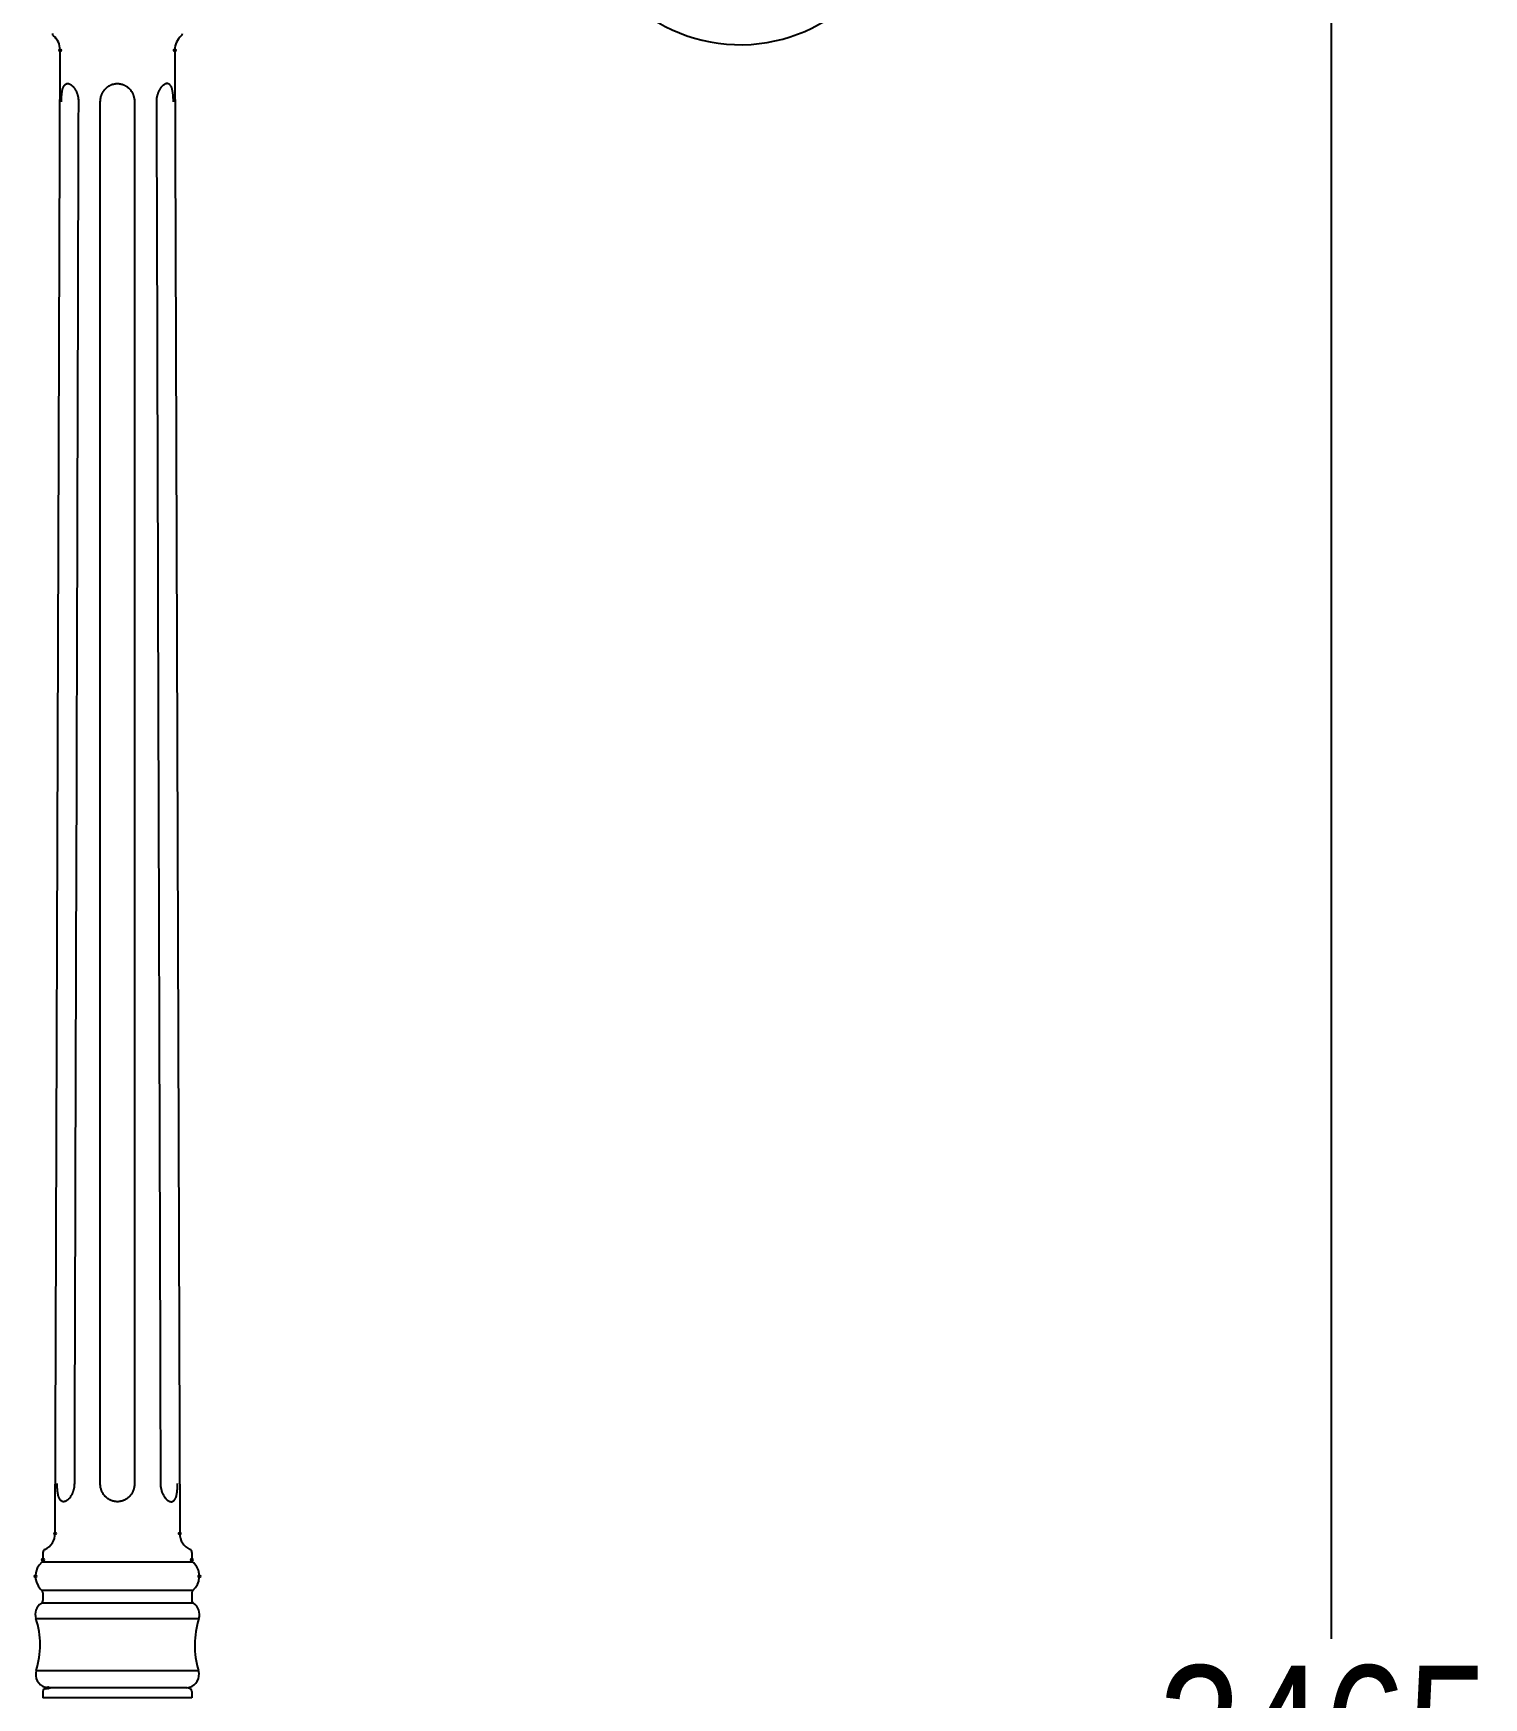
# Model space of a CAD drawing. Extents: x 0 to 104, y 0 to 370.
# Drawn here: x 13.8 to 104.4, y 195.6 to 299.6 of the extents above; entities that cross this region are included whole.
import ezdxf

# ---------------------------------------------------------------- set-up
doc = ezdxf.new("R2010")
doc.units = 0
doc.layers.add('LIVELLO_1', color=160, linetype='Continuous')
doc.styles.add('STD', font='txt')

# ---------------------------------------------------------------- blocks, each defined once
blk = doc.blocks.new('AI9-BLK1')
at = {"layer": 'LIVELLO_1', "color": 7}
for p, q in [((42.87, 184.86), (42.87, 14.2)), ((-36.83, 20.79), (-36.52, 113.45)), ((-29.36, 113.45), (-29.05, 20.79)), ((-28.22, 18.99), (-37.66, 18.99)), ((-37.59, 19.6), (-37.59, 19.15)), ((-28.29, 19.6), (-28.29, 19.15)), ((-28.22, 17.23), (-37.66, 17.23)), ((-37.59, 17.08), (-37.59, 16.6)), ((-28.29, 17.08), (-28.29, 16.6)), ((-28.19, 16.43), (-37.69, 16.43)), ((-38.03, 15.47), (-27.85, 15.47)), ((-38.01, 12.23), (-27.87, 12.23)), ((-37.59, 10.91), (-37.59, 10.53)), ((-28.29, 10.53), (-37.59, 10.53)), ((-37.39, 11.13), (-37.11, 11.15)), ((-28.61, 11.15), (-37.27, 11.15)), ((-28.77, 11.15), (-37.11, 11.15)), ((-28.5, 11.13), (-28.77, 11.15)), ((-28.29, 10.91), (-28.29, 10.53))]:
    blk.add_line(p, q, dxfattribs=at)
for centre in [(-38.06, 18.11), (-27.82, 18.11), (-37.27, 11.15)]:
    blk.add_circle(centre, 0.0642, dxfattribs=at)
for centre, major_axis, ratio in [((-36.52, 113.41), (-0.0001, -0.0656), 0.969815), ((-29.36, 113.41), (0.0015, -0.0656), 0.977447), ((-36.83, 20.79), (0.0642, 0), 0.963782), ((-29.05, 20.79), (0.0642, 0), 0.963782), ((-37.59, 19.15), (0.0655, 0), 0.969778), ((-28.29, 19.15), (0.0647, 0), 0.982799), ((-37.39, 11.13), (-0.0009, -0.0655), 0.988054)]:
    blk.add_ellipse(centre, major_axis=major_axis, ratio=ratio, dxfattribs=at)
for points, knots in [([(-4.2, 123.75), (-4.11, 118.14), (0.52, 113.67), (6.13, 113.76), (11.61, 113.86), (16.02, 118.27), (16.12, 123.75)], [0, 0, 0, 0, 1, 1, 1, 2, 2, 2, 2]), ([(-36.44, 110.2), (-36.44, 110.24), (-36.44, 110.28), (-36.44, 110.32), (-36.44, 110.36), (-36.44, 110.4), (-36.43, 110.44), (-36.43, 110.47), (-36.43, 110.5), (-36.43, 110.53), (-36.43, 110.56), (-36.43, 110.58), (-36.42, 110.61), (-36.42, 110.63), (-36.42, 110.65), (-36.42, 110.67), (-36.41, 110.69), (-36.41, 110.71), (-36.41, 110.73), (-36.41, 110.75), (-36.41, 110.77), (-36.4, 110.79), (-36.4, 110.81), (-36.4, 110.83), (-36.39, 110.84), (-36.39, 110.86), (-36.39, 110.88), (-36.38, 110.9), (-36.38, 110.92), (-36.37, 110.93), (-36.37, 110.95), (-36.36, 110.97), (-36.36, 110.98), (-36.36, 111), (-36.35, 111.01), (-36.35, 111.03), (-36.34, 111.05), (-36.34, 111.06), (-36.33, 111.07), (-36.32, 111.09), (-36.32, 111.1), (-36.31, 111.12), (-36.31, 111.13), (-36.3, 111.14), (-36.3, 111.15), (-36.29, 111.16), (-36.28, 111.17), (-36.28, 111.18), (-36.27, 111.19), (-36.27, 111.2), (-36.26, 111.21), (-36.25, 111.22), (-36.25, 111.23), (-36.24, 111.24), (-36.23, 111.24), (-36.23, 111.25), (-36.22, 111.26), (-36.21, 111.27), (-36.2, 111.27), (-36.2, 111.28), (-36.19, 111.28), (-36.18, 111.29), (-36.17, 111.29), (-36.17, 111.3), (-36.16, 111.3), (-36.15, 111.31), (-36.14, 111.31), (-36.14, 111.32), (-36.13, 111.32), (-36.12, 111.32), (-36.11, 111.32), (-36.1, 111.33), (-36.1, 111.33), (-36.09, 111.33), (-36.08, 111.33), (-36.07, 111.33), (-36.06, 111.33), (-36.05, 111.33), (-36.04, 111.33), (-36.03, 111.33), (-36.03, 111.33), (-36.02, 111.33), (-36.01, 111.33), (-36, 111.33), (-35.99, 111.33), (-35.98, 111.32), (-35.97, 111.32), (-35.96, 111.32), (-35.95, 111.32), (-35.94, 111.31), (-35.94, 111.31), (-35.93, 111.31), (-35.91, 111.3), (-35.91, 111.3), (-35.9, 111.29), (-35.89, 111.29), (-35.88, 111.28), (-35.87, 111.28), (-35.86, 111.27), (-35.85, 111.26), (-35.84, 111.26), (-35.83, 111.25), (-35.82, 111.24), (-35.81, 111.24), (-35.8, 111.23), (-35.79, 111.22), (-35.78, 111.21), (-35.77, 111.2), (-35.76, 111.19), (-35.75, 111.18), (-35.74, 111.17), (-35.73, 111.16), (-35.72, 111.15), (-35.7, 111.14), (-35.69, 111.13), (-35.68, 111.12), (-35.67, 111.1), (-35.66, 111.09), (-35.65, 111.08), (-35.64, 111.06), (-35.63, 111.05), (-35.62, 111.03), (-35.61, 111.02), (-35.6, 111), (-35.59, 110.99), (-35.58, 110.97), (-35.57, 110.95), (-35.56, 110.94), (-35.55, 110.92), (-35.54, 110.9), (-35.53, 110.88), (-35.52, 110.86), (-35.51, 110.85), (-35.5, 110.83), (-35.5, 110.81), (-35.49, 110.79), (-35.48, 110.77), (-35.47, 110.75), (-35.47, 110.73), (-35.46, 110.71), (-35.45, 110.69), (-35.45, 110.67), (-35.44, 110.65), (-35.44, 110.63), (-35.43, 110.61), (-35.42, 110.58), (-35.42, 110.56), (-35.41, 110.53), (-35.4, 110.5), (-35.4, 110.47), (-35.39, 110.44), (-35.39, 110.4), (-35.38, 110.36), (-35.38, 110.32), (-35.38, 110.28), (-35.38, 110.24), (-35.38, 110.2)], [0, 0, 0, 0, 1, 1, 1, 2, 2, 2, 3, 3, 3, 4, 4, 4, 5, 5, 5, 6, 6, 6, 7, 7, 7, 8, 8, 8, 9, 9, 9, 10, 10, 10, 11, 11, 11, 12, 12, 12, 13, 13, 13, 14, 14, 14, 15, 15, 15, 16, 16, 16, 17, 17, 17, 18, 18, 18, 19, 19, 19, 20, 20, 20, 21, 21, 21, 22, 22, 22, 23, 23, 23, 24, 24, 24, 25, 25, 25, 26, 26, 26, 27, 27, 27, 28, 28, 28, 29, 29, 29, 30, 30, 30, 31, 31, 31, 32, 32, 32, 33, 33, 33, 34, 34, 34, 35, 35, 35, 36, 36, 36, 37, 37, 37, 38, 38, 38, 39, 39, 39, 40, 40, 40, 41, 41, 41, 42, 42, 42, 43, 43, 43, 44, 44, 44, 45, 45, 45, 46, 46, 46, 47, 47, 47, 48, 48, 48, 49, 49, 49, 50, 50, 50, 51, 51, 51, 52, 52, 52, 52]), ([(-34.01, 110.2), (-34.01, 110.24), (-34, 110.28), (-34, 110.32), (-34, 110.35), (-33.99, 110.39), (-33.98, 110.42), (-33.98, 110.45), (-33.97, 110.48), (-33.97, 110.51), (-33.96, 110.53), (-33.95, 110.56), (-33.94, 110.59), (-33.94, 110.61), (-33.93, 110.62), (-33.92, 110.64), (-33.92, 110.66), (-33.91, 110.68), (-33.9, 110.7), (-33.89, 110.72), (-33.88, 110.74), (-33.87, 110.75), (-33.86, 110.77), (-33.85, 110.79), (-33.84, 110.81), (-33.83, 110.83), (-33.82, 110.84), (-33.81, 110.86), (-33.8, 110.88), (-33.79, 110.9), (-33.77, 110.91), (-33.76, 110.93), (-33.75, 110.94), (-33.73, 110.96), (-33.72, 110.98), (-33.71, 110.99), (-33.69, 111.01), (-33.68, 111.02), (-33.66, 111.03), (-33.65, 111.05), (-33.63, 111.06), (-33.62, 111.07), (-33.61, 111.09), (-33.59, 111.1), (-33.58, 111.11), (-33.56, 111.12), (-33.54, 111.14), (-33.53, 111.15), (-33.51, 111.16), (-33.5, 111.17), (-33.48, 111.18), (-33.47, 111.19), (-33.45, 111.19), (-33.43, 111.2), (-33.42, 111.22), (-33.4, 111.22), (-33.39, 111.23), (-33.37, 111.24), (-33.36, 111.24), (-33.34, 111.25), (-33.32, 111.26), (-33.31, 111.26), (-33.3, 111.27), (-33.28, 111.27), (-33.27, 111.28), (-33.25, 111.28), (-33.24, 111.29), (-33.22, 111.29), (-33.2, 111.3), (-33.17, 111.3), (-33.15, 111.31), (-33.13, 111.31), (-33.11, 111.32), (-33.08, 111.32), (-33.06, 111.33), (-33.03, 111.33), (-33, 111.33), (-32.97, 111.33), (-32.94, 111.33)], [0, 0, 0, 0, 1, 1, 1, 2, 2, 2, 3, 3, 3, 4, 4, 4, 5, 5, 5, 6, 6, 6, 7, 7, 7, 8, 8, 8, 9, 9, 9, 10, 10, 10, 11, 11, 11, 12, 12, 12, 13, 13, 13, 14, 14, 14, 15, 15, 15, 16, 16, 16, 17, 17, 17, 18, 18, 18, 19, 19, 19, 20, 20, 20, 21, 21, 21, 22, 22, 22, 23, 23, 23, 24, 24, 24, 25, 25, 25, 26, 26, 26, 26]), ([(-32.94, 111.33), (-32.91, 111.33), (-32.88, 111.33), (-32.85, 111.33), (-32.82, 111.33), (-32.8, 111.32), (-32.77, 111.32), (-32.75, 111.31), (-32.73, 111.31), (-32.71, 111.3), (-32.69, 111.3), (-32.67, 111.29), (-32.65, 111.29), (-32.63, 111.28), (-32.62, 111.28), (-32.6, 111.27), (-32.59, 111.27), (-32.57, 111.26), (-32.56, 111.26), (-32.54, 111.25), (-32.53, 111.24), (-32.51, 111.24), (-32.49, 111.23), (-32.48, 111.22), (-32.46, 111.22), (-32.45, 111.2), (-32.43, 111.2), (-32.42, 111.19), (-32.4, 111.18), (-32.38, 111.17), (-32.37, 111.16), (-32.35, 111.15), (-32.34, 111.14), (-32.32, 111.12), (-32.31, 111.11), (-32.29, 111.1), (-32.28, 111.09), (-32.26, 111.08), (-32.25, 111.06), (-32.23, 111.05), (-32.22, 111.03), (-32.2, 111.02), (-32.19, 111.01), (-32.18, 110.99), (-32.16, 110.98), (-32.15, 110.96), (-32.13, 110.95), (-32.12, 110.93), (-32.11, 110.91), (-32.1, 110.9), (-32.09, 110.88), (-32.07, 110.86), (-32.06, 110.85), (-32.05, 110.83), (-32.04, 110.81), (-32.03, 110.79), (-32.02, 110.77), (-32.01, 110.75), (-32, 110.74), (-31.99, 110.72), (-31.98, 110.7), (-31.98, 110.68), (-31.96, 110.66), (-31.96, 110.64), (-31.95, 110.63), (-31.95, 110.61), (-31.94, 110.59), (-31.93, 110.56), (-31.92, 110.53), (-31.91, 110.51), (-31.91, 110.48), (-31.9, 110.45), (-31.9, 110.42), (-31.89, 110.39), (-31.88, 110.35), (-31.88, 110.32), (-31.88, 110.28), (-31.88, 110.24), (-31.87, 110.2)], [0, 0, 0, 0, 1, 1, 1, 2, 2, 2, 3, 3, 3, 4, 4, 4, 5, 5, 5, 6, 6, 6, 7, 7, 7, 8, 8, 8, 9, 9, 9, 10, 10, 10, 11, 11, 11, 12, 12, 12, 13, 13, 13, 14, 14, 14, 15, 15, 15, 16, 16, 16, 17, 17, 17, 18, 18, 18, 19, 19, 19, 20, 20, 20, 21, 21, 21, 22, 22, 22, 23, 23, 23, 24, 24, 24, 25, 25, 25, 26, 26, 26, 26]), ([(-29.44, 110.2), (-29.44, 110.24), (-29.44, 110.28), (-29.44, 110.32), (-29.44, 110.36), (-29.44, 110.4), (-29.45, 110.44), (-29.45, 110.47), (-29.45, 110.5), (-29.45, 110.53), (-29.45, 110.56), (-29.46, 110.58), (-29.46, 110.61), (-29.46, 110.63), (-29.46, 110.65), (-29.46, 110.67), (-29.47, 110.69), (-29.47, 110.71), (-29.47, 110.73), (-29.47, 110.75), (-29.48, 110.77), (-29.48, 110.79), (-29.48, 110.81), (-29.49, 110.83), (-29.49, 110.84), (-29.49, 110.86), (-29.49, 110.88), (-29.5, 110.9), (-29.51, 110.92), (-29.51, 110.93), (-29.51, 110.95), (-29.52, 110.97), (-29.52, 110.98), (-29.52, 111), (-29.53, 111.01), (-29.53, 111.03), (-29.54, 111.05), (-29.54, 111.06), (-29.55, 111.07), (-29.56, 111.09), (-29.56, 111.1), (-29.57, 111.12), (-29.57, 111.13), (-29.58, 111.14), (-29.58, 111.15), (-29.59, 111.16), (-29.6, 111.17), (-29.6, 111.18), (-29.61, 111.19), (-29.62, 111.2), (-29.62, 111.21), (-29.63, 111.22), (-29.64, 111.23), (-29.64, 111.24), (-29.65, 111.24), (-29.66, 111.25), (-29.66, 111.26), (-29.67, 111.27), (-29.68, 111.27), (-29.68, 111.28), (-29.69, 111.28), (-29.7, 111.29), (-29.71, 111.29), (-29.71, 111.3), (-29.72, 111.3), (-29.73, 111.31), (-29.74, 111.31), (-29.75, 111.32), (-29.75, 111.32), (-29.76, 111.32), (-29.77, 111.32), (-29.78, 111.33), (-29.79, 111.33), (-29.79, 111.33), (-29.8, 111.33), (-29.81, 111.33), (-29.82, 111.33), (-29.83, 111.33), (-29.84, 111.33), (-29.85, 111.33), (-29.85, 111.33), (-29.86, 111.33), (-29.87, 111.33), (-29.88, 111.33), (-29.89, 111.33), (-29.9, 111.32), (-29.91, 111.32), (-29.92, 111.32), (-29.93, 111.32), (-29.94, 111.31), (-29.95, 111.31), (-29.96, 111.31), (-29.97, 111.3), (-29.98, 111.3), (-29.98, 111.29), (-29.99, 111.29), (-30, 111.28), (-30.01, 111.28), (-30.02, 111.27), (-30.03, 111.26), (-30.04, 111.26), (-30.05, 111.25), (-30.06, 111.24), (-30.07, 111.24), (-30.08, 111.23), (-30.09, 111.22), (-30.1, 111.21), (-30.11, 111.2), (-30.12, 111.19), (-30.14, 111.18), (-30.15, 111.17), (-30.16, 111.16), (-30.17, 111.15), (-30.18, 111.14), (-30.19, 111.13), (-30.2, 111.12), (-30.21, 111.1), (-30.22, 111.09), (-30.23, 111.07), (-30.24, 111.06), (-30.25, 111.05), (-30.26, 111.03), (-30.27, 111.02), (-30.28, 111), (-30.29, 110.98), (-30.3, 110.97), (-30.31, 110.95), (-30.32, 110.93), (-30.33, 110.92), (-30.34, 110.9), (-30.35, 110.88), (-30.36, 110.86), (-30.37, 110.84), (-30.38, 110.83), (-30.39, 110.81), (-30.39, 110.79), (-30.4, 110.77), (-30.41, 110.75), (-30.42, 110.73), (-30.42, 110.71), (-30.43, 110.69), (-30.43, 110.67), (-30.44, 110.65), (-30.45, 110.63), (-30.45, 110.61), (-30.46, 110.58), (-30.47, 110.56), (-30.47, 110.53), (-30.48, 110.5), (-30.48, 110.47), (-30.49, 110.44), (-30.49, 110.4), (-30.5, 110.36), (-30.5, 110.32), (-30.5, 110.28), (-30.5, 110.24), (-30.5, 110.2)], [0, 0, 0, 0, 1, 1, 1, 2, 2, 2, 3, 3, 3, 4, 4, 4, 5, 5, 5, 6, 6, 6, 7, 7, 7, 8, 8, 8, 9, 9, 9, 10, 10, 10, 11, 11, 11, 12, 12, 12, 13, 13, 13, 14, 14, 14, 15, 15, 15, 16, 16, 16, 17, 17, 17, 18, 18, 18, 19, 19, 19, 20, 20, 20, 21, 21, 21, 22, 22, 22, 23, 23, 23, 24, 24, 24, 25, 25, 25, 26, 26, 26, 27, 27, 27, 28, 28, 28, 29, 29, 29, 30, 30, 30, 31, 31, 31, 32, 32, 32, 33, 33, 33, 34, 34, 34, 35, 35, 35, 36, 36, 36, 37, 37, 37, 38, 38, 38, 39, 39, 39, 40, 40, 40, 41, 41, 41, 42, 42, 42, 43, 43, 43, 44, 44, 44, 45, 45, 45, 46, 46, 46, 47, 47, 47, 48, 48, 48, 49, 49, 49, 50, 50, 50, 51, 51, 51, 52, 52, 52, 52]), ([(-35.38, 110.2), (-35.42, 95.82), (-35.46, 81.43), (-35.5, 67.05), (-35.55, 52.67), (-35.59, 38.29), (-35.63, 23.91)], [0, 0, 0, 0, 1, 1, 1, 2, 2, 2, 2]), ([(-34.01, 23.91), (-34.01, 38.29), (-34.01, 52.67), (-34.01, 67.05), (-34.01, 81.43), (-34.01, 95.82), (-34.01, 110.2)], [0, 0, 0, 0, 1, 1, 1, 2, 2, 2, 2]), ([(-31.87, 110.2), (-31.87, 95.82), (-31.87, 81.43), (-31.87, 67.05), (-31.87, 52.67), (-31.87, 38.29), (-31.87, 23.91)], [0, 0, 0, 0, 1, 1, 1, 2, 2, 2, 2]), ([(-30.5, 110.2), (-30.46, 95.82), (-30.42, 81.43), (-30.38, 67.05), (-30.33, 52.67), (-30.29, 38.29), (-30.25, 23.91)], [0, 0, 0, 0, 1, 1, 1, 2, 2, 2, 2]), ([(-35.63, 23.91), (-35.63, 23.87), (-35.63, 23.82), (-35.64, 23.78), (-35.64, 23.74), (-35.65, 23.7), (-35.65, 23.66), (-35.66, 23.63), (-35.66, 23.6), (-35.67, 23.58), (-35.67, 23.55), (-35.68, 23.52), (-35.69, 23.49), (-35.69, 23.47), (-35.7, 23.45), (-35.71, 23.43), (-35.71, 23.41), (-35.72, 23.39), (-35.73, 23.37), (-35.73, 23.35), (-35.74, 23.33), (-35.75, 23.32), (-35.75, 23.3), (-35.76, 23.28), (-35.77, 23.26), (-35.78, 23.24), (-35.79, 23.22), (-35.8, 23.2), (-35.81, 23.18), (-35.82, 23.17), (-35.83, 23.15), (-35.83, 23.14), (-35.85, 23.12), (-35.86, 23.11), (-35.86, 23.09), (-35.87, 23.07), (-35.88, 23.06), (-35.89, 23.05), (-35.9, 23.03), (-35.91, 23.02), (-35.93, 23), (-35.94, 22.99), (-35.94, 22.98), (-35.95, 22.97), (-35.97, 22.96), (-35.97, 22.95), (-35.99, 22.94), (-36, 22.93), (-36.01, 22.92), (-36.02, 22.91), (-36.03, 22.9), (-36.04, 22.89), (-36.05, 22.88), (-36.06, 22.87), (-36.07, 22.86), (-36.08, 22.85), (-36.09, 22.85), (-36.1, 22.84), (-36.11, 22.84), (-36.12, 22.83), (-36.13, 22.83), (-36.14, 22.82), (-36.14, 22.81), (-36.15, 22.81), (-36.16, 22.81), (-36.17, 22.8), (-36.18, 22.8), (-36.19, 22.79), (-36.2, 22.79), (-36.21, 22.79), (-36.22, 22.79), (-36.23, 22.78), (-36.24, 22.78), (-36.25, 22.78), (-36.26, 22.77), (-36.27, 22.77), (-36.28, 22.77), (-36.28, 22.77), (-36.29, 22.77), (-36.3, 22.77), (-36.31, 22.77), (-36.32, 22.77), (-36.33, 22.77), (-36.34, 22.77), (-36.35, 22.78), (-36.35, 22.78), (-36.36, 22.78), (-36.37, 22.78), (-36.38, 22.79), (-36.39, 22.79), (-36.4, 22.79), (-36.4, 22.8), (-36.41, 22.8), (-36.42, 22.8), (-36.43, 22.81), (-36.43, 22.81), (-36.44, 22.82), (-36.45, 22.82), (-36.46, 22.83), (-36.46, 22.84), (-36.47, 22.84), (-36.48, 22.85), (-36.49, 22.85), (-36.49, 22.86), (-36.5, 22.87), (-36.51, 22.88), (-36.51, 22.89), (-36.52, 22.9), (-36.53, 22.91), (-36.53, 22.92), (-36.54, 22.93), (-36.55, 22.94), (-36.55, 22.95), (-36.56, 22.96), (-36.56, 22.97), (-36.57, 22.99), (-36.58, 23), (-36.58, 23.01), (-36.59, 23.02), (-36.59, 23.04), (-36.6, 23.05), (-36.6, 23.07), (-36.61, 23.08), (-36.61, 23.1), (-36.62, 23.11), (-36.62, 23.13), (-36.63, 23.15), (-36.63, 23.16), (-36.64, 23.18), (-36.64, 23.2), (-36.64, 23.22), (-36.65, 23.24), (-36.65, 23.25), (-36.66, 23.27), (-36.66, 23.29), (-36.66, 23.31), (-36.67, 23.33), (-36.67, 23.35), (-36.67, 23.37), (-36.67, 23.39), (-36.68, 23.41), (-36.68, 23.43), (-36.68, 23.45), (-36.68, 23.47), (-36.68, 23.49), (-36.69, 23.51), (-36.69, 23.55), (-36.69, 23.57), (-36.69, 23.6), (-36.7, 23.63), (-36.7, 23.66), (-36.7, 23.7), (-36.7, 23.74), (-36.7, 23.78), (-36.7, 23.82), (-36.7, 23.86), (-36.7, 23.91)], [0, 0, 0, 0, 1, 1, 1, 2, 2, 2, 3, 3, 3, 4, 4, 4, 5, 5, 5, 6, 6, 6, 7, 7, 7, 8, 8, 8, 9, 9, 9, 10, 10, 10, 11, 11, 11, 12, 12, 12, 13, 13, 13, 14, 14, 14, 15, 15, 15, 16, 16, 16, 17, 17, 17, 18, 18, 18, 19, 19, 19, 20, 20, 20, 21, 21, 21, 22, 22, 22, 23, 23, 23, 24, 24, 24, 25, 25, 25, 26, 26, 26, 27, 27, 27, 28, 28, 28, 29, 29, 29, 30, 30, 30, 31, 31, 31, 32, 32, 32, 33, 33, 33, 34, 34, 34, 35, 35, 35, 36, 36, 36, 37, 37, 37, 38, 38, 38, 39, 39, 39, 40, 40, 40, 41, 41, 41, 42, 42, 42, 43, 43, 43, 44, 44, 44, 45, 45, 45, 46, 46, 46, 47, 47, 47, 48, 48, 48, 49, 49, 49, 50, 50, 50, 51, 51, 51, 52, 52, 52, 52]), ([(-32.94, 22.77), (-32.97, 22.77), (-33, 22.77), (-33.04, 22.78), (-33.07, 22.78), (-33.1, 22.79), (-33.13, 22.79), (-33.15, 22.79), (-33.17, 22.8), (-33.19, 22.8), (-33.21, 22.81), (-33.24, 22.82), (-33.26, 22.82), (-33.27, 22.83), (-33.29, 22.83), (-33.31, 22.84), (-33.32, 22.84), (-33.34, 22.85), (-33.35, 22.86), (-33.37, 22.87), (-33.39, 22.87), (-33.4, 22.88), (-33.42, 22.89), (-33.44, 22.9), (-33.45, 22.91), (-33.47, 22.92), (-33.49, 22.93), (-33.5, 22.94), (-33.52, 22.95), (-33.54, 22.96), (-33.55, 22.97), (-33.57, 22.99), (-33.59, 23), (-33.61, 23.01), (-33.62, 23.03), (-33.64, 23.04), (-33.65, 23.06), (-33.67, 23.07), (-33.68, 23.08), (-33.7, 23.1), (-33.71, 23.12), (-33.73, 23.14), (-33.74, 23.15), (-33.76, 23.17), (-33.77, 23.18), (-33.79, 23.2), (-33.8, 23.22), (-33.81, 23.24), (-33.82, 23.26), (-33.83, 23.28), (-33.85, 23.3), (-33.86, 23.32), (-33.87, 23.33), (-33.88, 23.35), (-33.89, 23.37), (-33.9, 23.39), (-33.91, 23.41), (-33.92, 23.43), (-33.92, 23.45), (-33.93, 23.47), (-33.94, 23.49), (-33.95, 23.52), (-33.96, 23.55), (-33.96, 23.58), (-33.97, 23.6), (-33.98, 23.63), (-33.99, 23.66), (-33.99, 23.7), (-34, 23.74), (-34, 23.78), (-34.01, 23.82), (-34.01, 23.86), (-34.01, 23.91)], [0, 0, 0, 0, 1, 1, 1, 2, 2, 2, 3, 3, 3, 4, 4, 4, 5, 5, 5, 6, 6, 6, 7, 7, 7, 8, 8, 8, 9, 9, 9, 10, 10, 10, 11, 11, 11, 12, 12, 12, 13, 13, 13, 14, 14, 14, 15, 15, 15, 16, 16, 16, 17, 17, 17, 18, 18, 18, 19, 19, 19, 20, 20, 20, 21, 21, 21, 22, 22, 22, 23, 23, 23, 24, 24, 24, 24]), ([(-31.87, 23.91), (-31.87, 23.86), (-31.87, 23.82), (-31.88, 23.78), (-31.88, 23.74), (-31.89, 23.7), (-31.89, 23.66), (-31.9, 23.63), (-31.91, 23.6), (-31.92, 23.57), (-31.92, 23.55), (-31.93, 23.52), (-31.94, 23.49), (-31.95, 23.47), (-31.96, 23.45), (-31.97, 23.43), (-31.98, 23.41), (-31.98, 23.39), (-31.99, 23.37), (-32, 23.35), (-32.01, 23.33), (-32.02, 23.32), (-32.03, 23.3), (-32.05, 23.28), (-32.06, 23.26), (-32.07, 23.24), (-32.09, 23.22), (-32.1, 23.2), (-32.11, 23.18), (-32.12, 23.17), (-32.14, 23.15), (-32.15, 23.13), (-32.17, 23.12), (-32.18, 23.1), (-32.2, 23.08), (-32.21, 23.07), (-32.23, 23.06), (-32.25, 23.04), (-32.26, 23.02), (-32.28, 23.01), (-32.29, 23), (-32.31, 22.99), (-32.33, 22.97), (-32.34, 22.96), (-32.36, 22.95), (-32.38, 22.94), (-32.39, 22.93), (-32.41, 22.92), (-32.43, 22.91), (-32.44, 22.9), (-32.46, 22.89), (-32.48, 22.88), (-32.49, 22.87), (-32.51, 22.87), (-32.53, 22.86), (-32.54, 22.85), (-32.56, 22.84), (-32.57, 22.84), (-32.59, 22.83), (-32.61, 22.83), (-32.62, 22.82), (-32.64, 22.82), (-32.67, 22.81), (-32.69, 22.8), (-32.71, 22.8), (-32.73, 22.79), (-32.76, 22.79), (-32.78, 22.79), (-32.81, 22.78), (-32.84, 22.78), (-32.88, 22.77), (-32.91, 22.77), (-32.94, 22.77)], [0, 0, 0, 0, 1, 1, 1, 2, 2, 2, 3, 3, 3, 4, 4, 4, 5, 5, 5, 6, 6, 6, 7, 7, 7, 8, 8, 8, 9, 9, 9, 10, 10, 10, 11, 11, 11, 12, 12, 12, 13, 13, 13, 14, 14, 14, 15, 15, 15, 16, 16, 16, 17, 17, 17, 18, 18, 18, 19, 19, 19, 20, 20, 20, 21, 21, 21, 22, 22, 22, 23, 23, 23, 24, 24, 24, 24]), ([(-30.25, 23.91), (-30.25, 23.87), (-30.25, 23.82), (-30.24, 23.78), (-30.24, 23.74), (-30.24, 23.7), (-30.23, 23.66), (-30.22, 23.64), (-30.22, 23.6), (-30.21, 23.58), (-30.21, 23.55), (-30.2, 23.52), (-30.19, 23.49), (-30.19, 23.47), (-30.18, 23.45), (-30.18, 23.43), (-30.17, 23.41), (-30.16, 23.39), (-30.16, 23.37), (-30.15, 23.35), (-30.14, 23.33), (-30.14, 23.32), (-30.13, 23.3), (-30.12, 23.28), (-30.11, 23.26), (-30.1, 23.24), (-30.09, 23.22), (-30.08, 23.21), (-30.07, 23.19), (-30.07, 23.17), (-30.06, 23.15), (-30.05, 23.14), (-30.04, 23.12), (-30.03, 23.11), (-30.02, 23.09), (-30.01, 23.08), (-30, 23.06), (-29.99, 23.05), (-29.98, 23.04), (-29.97, 23.02), (-29.96, 23.01), (-29.95, 23), (-29.94, 22.98), (-29.93, 22.97), (-29.92, 22.96), (-29.91, 22.95), (-29.9, 22.94), (-29.89, 22.93), (-29.88, 22.92), (-29.87, 22.91), (-29.86, 22.9), (-29.85, 22.89), (-29.84, 22.88), (-29.82, 22.87), (-29.82, 22.86), (-29.81, 22.85), (-29.8, 22.85), (-29.79, 22.84), (-29.78, 22.84), (-29.77, 22.83), (-29.75, 22.83), (-29.74, 22.82), (-29.74, 22.81), (-29.73, 22.81), (-29.72, 22.81), (-29.71, 22.8), (-29.7, 22.8), (-29.69, 22.79), (-29.68, 22.79), (-29.67, 22.79), (-29.66, 22.79), (-29.65, 22.78), (-29.64, 22.78), (-29.63, 22.78), (-29.62, 22.77), (-29.61, 22.77), (-29.61, 22.77), (-29.6, 22.77), (-29.59, 22.77), (-29.58, 22.77), (-29.57, 22.77), (-29.56, 22.77), (-29.55, 22.77), (-29.54, 22.77), (-29.53, 22.77), (-29.53, 22.78), (-29.52, 22.78), (-29.51, 22.78), (-29.5, 22.79), (-29.49, 22.79), (-29.49, 22.79), (-29.48, 22.8), (-29.47, 22.8), (-29.46, 22.8), (-29.45, 22.81), (-29.45, 22.81), (-29.44, 22.82), (-29.43, 22.82), (-29.42, 22.83), (-29.42, 22.84), (-29.41, 22.84), (-29.4, 22.85), (-29.39, 22.85), (-29.39, 22.86), (-29.38, 22.87), (-29.37, 22.88), (-29.37, 22.89), (-29.36, 22.9), (-29.35, 22.91), (-29.35, 22.92), (-29.34, 22.93), (-29.33, 22.94), (-29.33, 22.95), (-29.32, 22.96), (-29.32, 22.97), (-29.31, 22.99), (-29.3, 23), (-29.3, 23.01), (-29.29, 23.02), (-29.29, 23.04), (-29.28, 23.05), (-29.28, 23.07), (-29.27, 23.08), (-29.27, 23.1), (-29.26, 23.11), (-29.26, 23.13), (-29.25, 23.15), (-29.25, 23.16), (-29.24, 23.18), (-29.24, 23.2), (-29.24, 23.22), (-29.23, 23.24), (-29.23, 23.25), (-29.23, 23.27), (-29.22, 23.29), (-29.22, 23.31), (-29.21, 23.33), (-29.21, 23.35), (-29.21, 23.37), (-29.21, 23.39), (-29.2, 23.41), (-29.2, 23.43), (-29.2, 23.45), (-29.2, 23.47), (-29.2, 23.49), (-29.19, 23.51), (-29.19, 23.55), (-29.19, 23.57), (-29.19, 23.6), (-29.18, 23.63), (-29.18, 23.66), (-29.18, 23.7), (-29.18, 23.74), (-29.18, 23.78), (-29.18, 23.82), (-29.18, 23.86), (-29.18, 23.91)], [0, 0, 0, 0, 1, 1, 1, 2, 2, 2, 3, 3, 3, 4, 4, 4, 5, 5, 5, 6, 6, 6, 7, 7, 7, 8, 8, 8, 9, 9, 9, 10, 10, 10, 11, 11, 11, 12, 12, 12, 13, 13, 13, 14, 14, 14, 15, 15, 15, 16, 16, 16, 17, 17, 17, 18, 18, 18, 19, 19, 19, 20, 20, 20, 21, 21, 21, 22, 22, 22, 23, 23, 23, 24, 24, 24, 25, 25, 25, 26, 26, 26, 27, 27, 27, 28, 28, 28, 29, 29, 29, 30, 30, 30, 31, 31, 31, 32, 32, 32, 33, 33, 33, 34, 34, 34, 35, 35, 35, 36, 36, 36, 37, 37, 37, 38, 38, 38, 39, 39, 39, 40, 40, 40, 41, 41, 41, 42, 42, 42, 43, 43, 43, 44, 44, 44, 45, 45, 45, 46, 46, 46, 47, 47, 47, 48, 48, 48, 49, 49, 49, 50, 50, 50, 51, 51, 51, 52, 52, 52, 52]), ([(-37.66, 18.99), (-38.15, 18.56), (-38.19, 17.82), (-37.76, 17.33), (-37.73, 17.3), (-37.7, 17.27), (-37.66, 17.23)], [0, 0, 0, 0, 1, 1, 1, 2, 2, 2, 2]), ([(-28.22, 17.23), (-27.73, 17.66), (-27.69, 18.41), (-28.12, 18.89), (-28.15, 18.93), (-28.18, 18.96), (-28.22, 18.99)], [0, 0, 0, 0, 1, 1, 1, 2, 2, 2, 2]), ([(-38.01, 12.23), (-38.14, 11.78), (-37.89, 11.32), (-37.46, 11.18), (-37.39, 11.16), (-37.33, 11.15), (-37.27, 11.15)], [0, 0, 0, 0, 1, 1, 1, 2, 2, 2, 2]), ([(-28.61, 11.15), (-28.15, 11.18), (-27.81, 11.58), (-27.84, 12.04), (-27.84, 12.1), (-27.85, 12.17), (-27.87, 12.23)], [0, 0, 0, 0, 1, 1, 1, 2, 2, 2, 2])]:
    blk.add_open_spline(points, degree=3, knots=knots, dxfattribs=at)
for points in [[(-37, 114.47), (-37, 114.41), (-36.98, 114.35), (-36.93, 114.31)], [(-28.95, 114.31), (-28.91, 114.35), (-28.88, 114.41), (-28.88, 114.47)], [(-36.52, 113.45), (-36.52, 113.78), (-36.67, 114.1), (-36.93, 114.31)], [(-28.95, 114.31), (-29.21, 114.1), (-29.36, 113.78), (-29.36, 113.45)], [(-37.47, 19.79), (-37.08, 19.97), (-36.83, 20.36), (-36.83, 20.79)], [(-29.05, 20.79), (-29.05, 20.36), (-28.8, 19.97), (-28.41, 19.79)], [(-37.47, 19.79), (-37.55, 19.76), (-37.59, 19.68), (-37.59, 19.6)], [(-28.29, 19.6), (-28.29, 19.68), (-28.33, 19.76), (-28.41, 19.79)], [(-37.66, 18.99), (-37.62, 19.03), (-37.59, 19.09), (-37.59, 19.15)], [(-28.29, 19.15), (-28.29, 19.09), (-28.26, 19.03), (-28.22, 18.99)], [(-37.59, 17.08), (-37.59, 17.14), (-37.62, 17.2), (-37.66, 17.23)], [(-28.22, 17.23), (-28.26, 17.2), (-28.29, 17.14), (-28.29, 17.08)], [(-37.69, 16.43), (-38.01, 16.22), (-38.15, 15.83), (-38.03, 15.47)], [(-37.69, 16.43), (-37.63, 16.47), (-37.59, 16.53), (-37.59, 16.6)], [(-28.29, 16.6), (-28.29, 16.53), (-28.25, 16.47), (-28.19, 16.43)], [(-27.85, 15.47), (-27.74, 15.83), (-27.87, 16.22), (-28.19, 16.43)], [(-38.01, 12.23), (-37.68, 13.28), (-37.69, 14.42), (-38.03, 15.47)], [(-27.85, 15.47), (-28.19, 14.42), (-28.2, 13.28), (-27.87, 12.23)], [(-37.39, 11.13), (-37.5, 11.13), (-37.59, 11.03), (-37.59, 10.91)], [(-28.29, 10.91), (-28.29, 11.03), (-28.38, 11.13), (-28.5, 11.13)]]:
    blk.add_open_spline(points, degree=3, dxfattribs=at)
at = {"layer": 'LIVELLO_1', "color": 7, "insert": (32.05, 12.54), "char_height": 8.1387, "attachment_point": 1, "style": 'STD'}
blk.add_mtext('\\fArial Narrow|b0|i0;\\H8.1387;\\C7;2465', dxfattribs=at)

msp = doc.modelspace()

# ---------------------------------------------------------------- block references
at = {"layer": 'LIVELLO_1', "color": 7}
msp.add_blockref('AI9-BLK1', (51.999927, 185.104636), dxfattribs=at)

doc.saveas('drawing.dxf')
